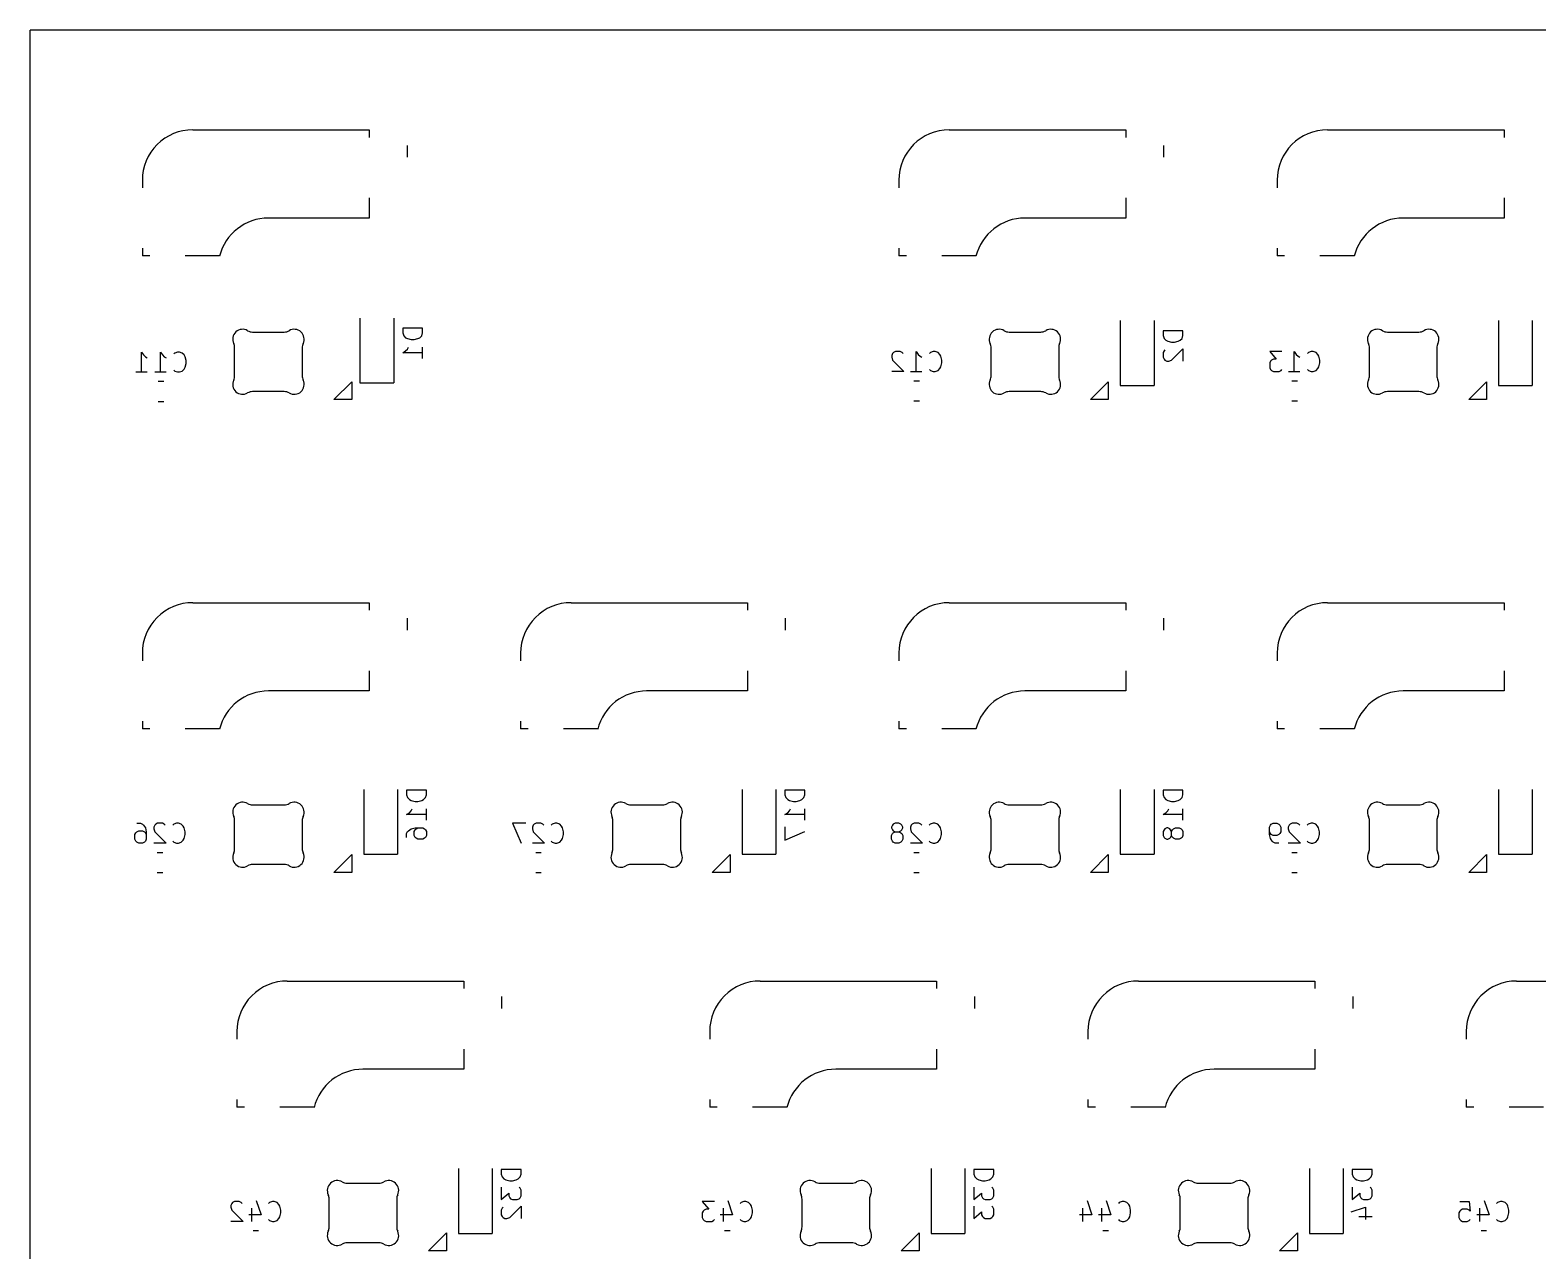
# Model space of a CAD drawing. Extents: x 28 to 361, y 5 to 129.
# Drawn here: x 27.6 to 103.6, y 67.9 to 129.4 of the extents above; entities that cross this region are included whole.
import ezdxf

# ---------------------------------------------------------------- set-up
doc = ezdxf.new("R2010")
doc.units = 0
doc.layers.get('0').update_dxf_attribs({"linetype": 'CONTINUOUS'})

msp = doc.modelspace()

# ---------------------------------------------------------------- linework, layer by layer
at = {"color": 7}
for points in [[(155.3166, 129.3586), (27.6196, 129.3571)], [(27.6196, 5.3446), (27.6196, 129.3571)], [(35.8096, 124.3421), (44.6996, 124.3421)], [(44.6996, 124.3421), (44.6996, 123.9611)], [(73.9096, 124.3421), (82.7996, 124.3421)], [(82.7996, 124.3421), (82.7996, 123.9611)], [(92.9596, 124.3421), (101.8496, 124.3421)], [(101.8496, 124.3421), (101.8496, 123.9611)], [(46.6196, 122.9571), (46.6196, 123.5571)], [(84.7196, 122.9571), (84.7196, 123.5571)], [(33.2696, 121.8021), (33.2696, 121.4211)], [(71.3696, 121.8021), (71.3696, 121.4211)], [(90.4196, 121.8021), (90.4196, 121.4211)], [(44.6996, 120.9131), (44.6996, 119.8971), (39.6196, 119.8971)], [(82.7996, 120.9131), (82.7996, 119.8971), (77.7196, 119.8971)], [(101.8496, 120.9131), (101.8496, 119.8971), (96.7696, 119.8971)], [(33.2696, 118.3731), (33.2696, 117.9921)], [(33.6506, 117.9921), (33.2696, 117.9921)], [(37.1554, 117.9921), (35.4286, 117.9921)], [(71.3696, 118.3731), (71.3696, 117.9921)], [(71.7506, 117.9921), (71.3696, 117.9921)], [(75.2554, 117.9921), (73.5286, 117.9921)], [(90.4196, 118.3731), (90.4196, 117.9921)], [(90.8006, 117.9921), (90.4196, 117.9921)], [(94.3054, 117.9921), (92.5786, 117.9921)], [(44.2306, 114.8606), (44.2306, 111.6006), (45.9306, 111.6006)], [(45.9306, 114.8606), (45.9306, 111.6006)], [(82.5241, 114.7306), (82.5241, 111.4706), (84.2241, 111.4706)], [(84.2241, 114.7306), (84.2241, 111.4706)], [(101.5741, 114.7306), (101.5741, 111.4706), (103.2741, 111.4706)], [(103.2741, 114.7306), (103.2741, 111.4706)], [(38.8251, 114.1581), (40.414, 114.1581)], [(76.9251, 114.1581), (78.514, 114.1581)], [(95.9751, 114.1581), (97.564, 114.1581)], [(33.2332, 112.1474), (33.2332, 113.1474), (33.3284, 113.0045), (33.4237, 112.9093), (33.5189, 112.8617)], [(34.1856, 112.1474), (34.1856, 113.1474), (34.2808, 113.0045), (34.376, 112.9093), (34.4713, 112.8617)], [(34.8522, 112.2426), (34.8998, 112.195), (35.0427, 112.1474), (35.1379, 112.1474), (35.2808, 112.195), (35.376, 112.2902), (35.4237, 112.3855), (35.4713, 112.576), (35.4713, 112.7188), (35.4237, 112.9093), (35.376, 113.0045), (35.2808, 113.0998), (35.1379, 113.1474), (35.0427, 113.1474), (34.8998, 113.0998), (34.8522, 113.0521)], [(37.9196, 111.9553), (37.9196, 113.3609)], [(41.3196, 113.3609), (41.3196, 111.9553)], [(47.3854, 113.1106), (46.3854, 113.1106), (46.5282, 113.2058), (46.6235, 113.3011), (46.6711, 113.3963)], [(47.3854, 112.8249), (47.3854, 113.3963)], [(71.5811, 113.0775), (71.5335, 113.1252), (71.4382, 113.1728), (71.2001, 113.1728), (71.1049, 113.1252), (71.0573, 113.0775), (71.0097, 112.9823), (71.0097, 112.8871), (71.0573, 112.7442), (71.6287, 112.1728), (71.0097, 112.1728)], [(72.2478, 112.1728), (72.2478, 113.1728), (72.343, 113.0299), (72.4382, 112.9347), (72.5335, 112.8871)], [(72.9144, 112.268), (72.962, 112.2204), (73.1049, 112.1728), (73.2001, 112.1728), (73.343, 112.2204), (73.4382, 112.3156), (73.4859, 112.4109), (73.5335, 112.6014), (73.5335, 112.7442), (73.4859, 112.9347), (73.4382, 113.0299), (73.343, 113.1252), (73.2001, 113.1728), (73.1049, 113.1728), (72.962, 113.1252), (72.9144, 113.0775)], [(76.0196, 111.9553), (76.0196, 113.3609)], [(79.4196, 113.3609), (79.4196, 111.9553)], [(84.7741, 113.2663), (84.7265, 113.2187), (84.6789, 113.1235), (84.6789, 112.8854), (84.7265, 112.7901), (84.7741, 112.7425), (84.8694, 112.6949), (84.9646, 112.6949), (85.1075, 112.7425), (85.6789, 113.3139), (85.6789, 112.6949)], [(90.6657, 113.1728), (90.0467, 113.1728), (90.38, 112.7918), (90.2371, 112.7918), (90.1419, 112.7442), (90.0943, 112.6966), (90.0467, 112.6014), (90.0467, 112.3633), (90.0943, 112.268), (90.1419, 112.2204), (90.2371, 112.1728), (90.5229, 112.1728), (90.6181, 112.2204), (90.6657, 112.268)], [(91.2848, 112.1728), (91.2848, 113.1728), (91.38, 113.0299), (91.4752, 112.9347), (91.5705, 112.8871)], [(91.9514, 112.268), (91.999, 112.2204), (92.1419, 112.1728), (92.2371, 112.1728), (92.38, 112.2204), (92.4752, 112.3156), (92.5229, 112.4109), (92.5705, 112.6014), (92.5705, 112.7442), (92.5229, 112.9347), (92.4752, 113.0299), (92.38, 113.1252), (92.2371, 113.1728), (92.1419, 113.1728), (91.999, 113.1252), (91.9514, 113.0775)], [(95.0696, 111.9553), (95.0696, 113.3609)], [(98.4696, 113.3609), (98.4696, 111.9553)], [(32.9475, 112.1474), (33.5189, 112.1474)], [(33.8998, 112.1474), (34.4713, 112.1474)], [(34.0688, 111.6822), (34.3499, 111.6822)], [(71.962, 112.1728), (72.5335, 112.1728)], [(72.131, 111.7076), (72.4121, 111.7076)], [(90.999, 112.1728), (91.5705, 112.1728)], [(91.168, 111.7076), (91.4491, 111.7076)], [(40.414, 111.1581), (38.8251, 111.1581)], [(78.514, 111.1581), (76.9251, 111.1581)], [(97.564, 111.1581), (95.9751, 111.1581)], [(34.0688, 110.6622), (34.3499, 110.6622)], [(72.131, 110.6876), (72.4121, 110.6876)], [(91.168, 110.6876), (91.4491, 110.6876)], [(35.8096, 100.5296), (44.6996, 100.5296)], [(44.6996, 100.5296), (44.6996, 100.1486)], [(54.8596, 100.5296), (63.7496, 100.5296)], [(63.7496, 100.5296), (63.7496, 100.1486)], [(73.9096, 100.5296), (82.7996, 100.5296)], [(82.7996, 100.5296), (82.7996, 100.1486)], [(92.9596, 100.5296), (101.8496, 100.5296)], [(101.8496, 100.5296), (101.8496, 100.1486)], [(46.6196, 99.1446), (46.6196, 99.7446)], [(65.6696, 99.1446), (65.6696, 99.7446)], [(84.7196, 99.1446), (84.7196, 99.7446)], [(33.2696, 97.9896), (33.2696, 97.6086)], [(52.3196, 97.9896), (52.3196, 97.6086)], [(71.3696, 97.9896), (71.3696, 97.6086)], [(90.4196, 97.9896), (90.4196, 97.6086)], [(44.6996, 97.1006), (44.6996, 96.0846), (39.6196, 96.0846)], [(63.7496, 97.1006), (63.7496, 96.0846), (58.6696, 96.0846)], [(82.7996, 97.1006), (82.7996, 96.0846), (77.7196, 96.0846)], [(101.8496, 97.1006), (101.8496, 96.0846), (96.7696, 96.0846)], [(33.2696, 94.5606), (33.2696, 94.1796)], [(33.6506, 94.1796), (33.2696, 94.1796)], [(37.1554, 94.1796), (35.4286, 94.1796)], [(52.3196, 94.5606), (52.3196, 94.1796)], [(52.7006, 94.1796), (52.3196, 94.1796)], [(56.2054, 94.1796), (54.4786, 94.1796)], [(71.3696, 94.5606), (71.3696, 94.1796)], [(71.7506, 94.1796), (71.3696, 94.1796)], [(75.2554, 94.1796), (73.5286, 94.1796)], [(90.4196, 94.5606), (90.4196, 94.1796)], [(90.8006, 94.1796), (90.4196, 94.1796)], [(94.3054, 94.1796), (92.5786, 94.1796)], [(44.4241, 91.1306), (44.4241, 87.8706), (46.1241, 87.8706)], [(46.1241, 91.1306), (46.1241, 87.8706)], [(63.4741, 91.1306), (63.4741, 87.8706), (65.1741, 87.8706)], [(65.1741, 91.1306), (65.1741, 87.8706)], [(82.5241, 91.1306), (82.5241, 87.8706), (84.2241, 87.8706)], [(84.2241, 91.1306), (84.2241, 87.8706)], [(101.5741, 91.1306), (101.5741, 87.8706), (103.2741, 87.8706)], [(103.2741, 91.1306), (103.2741, 87.8706)], [(38.8251, 90.3456), (40.414, 90.3456)], [(47.5789, 89.8568), (46.5789, 89.8568), (46.7217, 89.952), (46.817, 90.0473), (46.8646, 90.1425)], [(47.5789, 89.5711), (47.5789, 90.1425)], [(57.8751, 90.3456), (59.464, 90.3456)], [(66.6289, 89.8568), (65.6289, 89.8568), (65.7717, 89.952), (65.867, 90.0473), (65.9146, 90.1425)], [(66.6289, 89.5711), (66.6289, 90.1425)], [(76.9251, 90.3456), (78.514, 90.3456)], [(85.6789, 89.8568), (84.6789, 89.8568), (84.8217, 89.952), (84.917, 90.0473), (84.9646, 90.1425)], [(85.6789, 89.5711), (85.6789, 90.1425)], [(95.9751, 90.3456), (97.564, 90.3456)], [(32.9919, 89.4238), (33.1824, 89.4238), (33.2776, 89.3762), (33.3252, 89.3285), (33.4205, 89.1857), (33.4681, 88.9952), (33.4681, 88.6143), (33.4205, 88.519), (33.3729, 88.4714), (33.2776, 88.4238), (33.0871, 88.4238), (32.9919, 88.4714), (32.9443, 88.519), (32.8967, 88.6143), (32.8967, 88.8524), (32.9443, 88.9476), (32.9919, 88.9952), (33.0871, 89.0428), (33.2776, 89.0428), (33.3729, 88.9952), (33.4205, 88.9476), (33.4681, 88.8524)], [(34.4205, 89.3285), (34.3729, 89.3762), (34.2776, 89.4238), (34.0395, 89.4238), (33.9443, 89.3762), (33.8967, 89.3285), (33.849, 89.2333), (33.849, 89.1381), (33.8967, 88.9952), (34.4681, 88.4238), (33.849, 88.4238)], [(34.8014, 88.519), (34.849, 88.4714), (34.9919, 88.4238), (35.0871, 88.4238), (35.23, 88.4714), (35.3252, 88.5666), (35.3729, 88.6619), (35.4205, 88.8524), (35.4205, 88.9952), (35.3729, 89.1857), (35.3252, 89.2809), (35.23, 89.3762), (35.0871, 89.4238), (34.9919, 89.4238), (34.849, 89.3762), (34.8014, 89.3285)], [(37.9196, 88.1428), (37.9196, 89.5484)], [(41.3196, 89.5484), (41.3196, 88.1428)], [(46.5789, 88.7139), (46.5789, 88.9044), (46.6265, 88.9996), (46.6741, 89.0473), (46.817, 89.1425), (47.0075, 89.1901), (47.3884, 89.1901), (47.4836, 89.1425), (47.5313, 89.0949), (47.5789, 88.9996), (47.5789, 88.8092), (47.5313, 88.7139), (47.4836, 88.6663), (47.3884, 88.6187), (47.1503, 88.6187), (47.0551, 88.6663), (47.0075, 88.7139), (46.9598, 88.8092), (46.9598, 88.9996), (47.0075, 89.0949), (47.0551, 89.1425), (47.1503, 89.1901)], [(52.5787, 89.4238), (51.912, 89.4238), (52.3406, 88.4238)], [(53.4835, 89.3285), (53.4359, 89.3762), (53.3406, 89.4238), (53.1025, 89.4238), (53.0073, 89.3762), (52.9597, 89.3285), (52.912, 89.2333), (52.912, 89.1381), (52.9597, 88.9952), (53.5311, 88.4238), (52.912, 88.4238)], [(53.8644, 88.519), (53.912, 88.4714), (54.0549, 88.4238), (54.1501, 88.4238), (54.293, 88.4714), (54.3882, 88.5666), (54.4359, 88.6619), (54.4835, 88.8524), (54.4835, 88.9952), (54.4359, 89.1857), (54.3882, 89.2809), (54.293, 89.3762), (54.1501, 89.4238), (54.0549, 89.4238), (53.912, 89.3762), (53.8644, 89.3285)], [(56.9696, 88.1428), (56.9696, 89.5484)], [(60.3696, 89.5484), (60.3696, 88.1428)], [(65.6289, 89.2377), (65.6289, 88.5711), (66.6289, 88.9996)], [(71.3776, 88.9952), (71.4729, 89.0428), (71.5205, 89.0904), (71.5681, 89.1857), (71.5681, 89.2333), (71.5205, 89.3285), (71.4729, 89.3762), (71.3776, 89.4238), (71.1871, 89.4238), (71.0919, 89.3762), (71.0443, 89.3285), (70.9967, 89.2333), (70.9967, 89.1857), (71.0443, 89.0904), (71.0919, 89.0428), (71.1871, 88.9952), (71.3776, 88.9952), (71.4729, 88.9476), (71.5205, 88.9), (71.5681, 88.8047), (71.5681, 88.6143), (71.5205, 88.519), (71.4729, 88.4714), (71.3776, 88.4238), (71.1871, 88.4238), (71.0919, 88.4714), (71.0443, 88.519), (70.9967, 88.6143), (70.9967, 88.8047), (71.0443, 88.9), (71.0919, 88.9476), (71.1871, 88.9952)], [(72.5205, 89.3285), (72.4729, 89.3762), (72.3776, 89.4238), (72.1395, 89.4238), (72.0443, 89.3762), (71.9967, 89.3285), (71.949, 89.2333), (71.949, 89.1381), (71.9967, 88.9952), (72.5681, 88.4238), (71.949, 88.4238)], [(72.9014, 88.519), (72.949, 88.4714), (73.0919, 88.4238), (73.1871, 88.4238), (73.33, 88.4714), (73.4252, 88.5666), (73.4729, 88.6619), (73.5205, 88.8524), (73.5205, 88.9952), (73.4729, 89.1857), (73.4252, 89.2809), (73.33, 89.3762), (73.1871, 89.4238), (73.0919, 89.4238), (72.949, 89.3762), (72.9014, 89.3285)], [(76.0196, 88.1428), (76.0196, 89.5484)], [(79.4196, 89.5484), (79.4196, 88.1428)], [(85.1075, 88.9996), (85.0598, 89.0949), (85.0122, 89.1425), (84.917, 89.1901), (84.8694, 89.1901), (84.7741, 89.1425), (84.7265, 89.0949), (84.6789, 88.9996), (84.6789, 88.8092), (84.7265, 88.7139), (84.7741, 88.6663), (84.8694, 88.6187), (84.917, 88.6187), (85.0122, 88.6663), (85.0598, 88.7139), (85.1075, 88.8092), (85.1075, 88.9996), (85.1551, 89.0949), (85.2027, 89.1425), (85.2979, 89.1901), (85.4884, 89.1901), (85.5836, 89.1425), (85.6313, 89.0949), (85.6789, 88.9996), (85.6789, 88.8092), (85.6313, 88.7139), (85.5836, 88.6663), (85.4884, 88.6187), (85.2979, 88.6187), (85.2027, 88.6663), (85.1551, 88.7139), (85.1075, 88.8092)], [(90.5099, 88.4238), (90.3194, 88.4238), (90.2241, 88.4714), (90.1765, 88.519), (90.0813, 88.6619), (90.0337, 88.8524), (90.0337, 89.2333), (90.0813, 89.3285), (90.1289, 89.3762), (90.2241, 89.4238), (90.4146, 89.4238), (90.5099, 89.3762), (90.5575, 89.3285), (90.6051, 89.2333), (90.6051, 88.9952), (90.5575, 88.9), (90.5099, 88.8524), (90.4146, 88.8047), (90.2241, 88.8047), (90.1289, 88.8524), (90.0813, 88.9), (90.0337, 88.9952)], [(91.5575, 89.3285), (91.5099, 89.3762), (91.4146, 89.4238), (91.1765, 89.4238), (91.0813, 89.3762), (91.0337, 89.3285), (90.986, 89.2333), (90.986, 89.1381), (91.0337, 88.9952), (91.6051, 88.4238), (90.986, 88.4238)], [(91.9384, 88.519), (91.986, 88.4714), (92.1289, 88.4238), (92.2241, 88.4238), (92.367, 88.4714), (92.4622, 88.5666), (92.5099, 88.6619), (92.5575, 88.8524), (92.5575, 88.9952), (92.5099, 89.1857), (92.4622, 89.2809), (92.367, 89.3762), (92.2241, 89.4238), (92.1289, 89.4238), (91.986, 89.3762), (91.9384, 89.3285)], [(95.0696, 88.1428), (95.0696, 89.5484)], [(98.4696, 89.5484), (98.4696, 88.1428)], [(34.018, 87.9586), (34.2991, 87.9586)], [(40.414, 87.3456), (38.8251, 87.3456)], [(53.081, 87.9586), (53.3621, 87.9586)], [(59.464, 87.3456), (57.8751, 87.3456)], [(72.118, 87.9586), (72.3991, 87.9586)], [(78.514, 87.3456), (76.9251, 87.3456)], [(91.155, 87.9586), (91.4361, 87.9586)], [(97.564, 87.3456), (95.9751, 87.3456)], [(34.018, 86.9386), (34.2991, 86.9386)], [(53.081, 86.9386), (53.3621, 86.9386)], [(72.118, 86.9386), (72.3991, 86.9386)], [(91.155, 86.9386), (91.4361, 86.9386)], [(40.5721, 81.4796), (49.4621, 81.4796)], [(49.4621, 81.4796), (49.4621, 81.0986)], [(64.3846, 81.4796), (73.2746, 81.4796)], [(73.2746, 81.4796), (73.2746, 81.0986)], [(83.4346, 81.4796), (92.3246, 81.4796)], [(92.3246, 81.4796), (92.3246, 81.0986)], [(102.4846, 81.4796), (111.3746, 81.4796)], [(51.3821, 80.0946), (51.3821, 80.6946)], [(75.1946, 80.0946), (75.1946, 80.6946)], [(94.2446, 80.0946), (94.2446, 80.6946)], [(38.0321, 78.9396), (38.0321, 78.5586)], [(61.8446, 78.9396), (61.8446, 78.5586)], [(80.8946, 78.9396), (80.8946, 78.5586)], [(99.9446, 78.9396), (99.9446, 78.5586)], [(49.4621, 78.0506), (49.4621, 77.0346), (44.3821, 77.0346)], [(73.2746, 78.0506), (73.2746, 77.0346), (68.1946, 77.0346)], [(92.3246, 78.0506), (92.3246, 77.0346), (87.2446, 77.0346)], [(38.0321, 75.5106), (38.0321, 75.1296)], [(61.8446, 75.5106), (61.8446, 75.1296)], [(80.8946, 75.5106), (80.8946, 75.1296)], [(99.9446, 75.5106), (99.9446, 75.1296)], [(38.4131, 75.1296), (38.0321, 75.1296)], [(41.9179, 75.1296), (40.1911, 75.1296)], [(62.2256, 75.1296), (61.8446, 75.1296)], [(65.7304, 75.1296), (64.0036, 75.1296)], [(81.2756, 75.1296), (80.8946, 75.1296)], [(84.7804, 75.1296), (83.0536, 75.1296)], [(100.3256, 75.1296), (99.9446, 75.1296)], [(103.8304, 75.1296), (102.1036, 75.1296)], [(49.1866, 72.0306), (49.1866, 68.7706), (50.8866, 68.7706)], [(50.8866, 72.0306), (50.8866, 68.7706)], [(72.9991, 72.0306), (72.9991, 68.7706), (74.6991, 68.7706)], [(74.6991, 72.0306), (74.6991, 68.7706)], [(92.0491, 72.0306), (92.0491, 68.7706), (93.7491, 68.7706)], [(93.7491, 72.0306), (93.7491, 68.7706)], [(43.5876, 71.2956), (45.1765, 71.2956)], [(51.3414, 71.0901), (51.3414, 70.4711), (51.7223, 70.8044), (51.7223, 70.6616), (51.77, 70.5663), (51.8176, 70.5187), (51.9128, 70.4711), (52.1509, 70.4711), (52.2461, 70.5187), (52.2938, 70.5663), (52.3414, 70.6616), (52.3414, 70.9473), (52.2938, 71.0425), (52.2461, 71.0901)], [(67.4001, 71.2956), (68.989, 71.2956)], [(75.1539, 71.0901), (75.1539, 70.4711), (75.5348, 70.8044), (75.5348, 70.6616), (75.5825, 70.5663), (75.6301, 70.5187), (75.7253, 70.4711), (75.9634, 70.4711), (76.0586, 70.5187), (76.1063, 70.5663), (76.1539, 70.6616), (76.1539, 70.9473), (76.1063, 71.0425), (76.0586, 71.0901)], [(86.4501, 71.2956), (88.039, 71.2956)], [(94.2039, 71.0901), (94.2039, 70.4711), (94.5848, 70.8044), (94.5848, 70.6616), (94.6325, 70.5663), (94.6801, 70.5187), (94.7753, 70.4711), (95.0134, 70.4711), (95.1086, 70.5187), (95.1563, 70.5663), (95.2039, 70.6616), (95.2039, 70.9473), (95.1563, 71.0425), (95.1086, 71.0901)], [(38.2941, 70.2785), (38.2465, 70.3262), (38.1512, 70.3738), (37.9131, 70.3738), (37.8179, 70.3262), (37.7703, 70.2785), (37.7227, 70.1833), (37.7227, 70.0881), (37.7703, 69.9452), (38.3417, 69.3738), (37.7227, 69.3738)], [(39.0084, 70.4214), (39.2465, 69.7071), (38.6274, 69.7071)], [(38.7703, 70.0404), (38.7703, 69.3738)], [(39.6274, 69.469), (39.675, 69.4214), (39.8179, 69.3738), (39.9131, 69.3738), (40.056, 69.4214), (40.1512, 69.5166), (40.1989, 69.6119), (40.2465, 69.8024), (40.2465, 69.9452), (40.1989, 70.1357), (40.1512, 70.2309), (40.056, 70.3262), (39.9131, 70.3738), (39.8179, 70.3738), (39.675, 70.3262), (39.6274, 70.2785)], [(42.6821, 69.0928), (42.6821, 70.4984)], [(46.0821, 70.4984), (46.0821, 69.0928)], [(51.4366, 70.0901), (51.389, 70.0425), (51.3414, 69.9473), (51.3414, 69.7092), (51.389, 69.6139), (51.4366, 69.5663), (51.5319, 69.5187), (51.6271, 69.5187), (51.77, 69.5663), (52.3414, 70.1377), (52.3414, 69.5187)], [(62.0907, 70.3738), (61.4717, 70.3738), (61.805, 69.9928), (61.6621, 69.9928), (61.5669, 69.9452), (61.5193, 69.8976), (61.4717, 69.8024), (61.4717, 69.5643), (61.5193, 69.469), (61.5669, 69.4214), (61.6621, 69.3738), (61.9479, 69.3738), (62.0431, 69.4214), (62.0907, 69.469)], [(62.7574, 70.4214), (62.9955, 69.7071), (62.3764, 69.7071)], [(62.5193, 70.0404), (62.5193, 69.3738)], [(63.3764, 69.469), (63.424, 69.4214), (63.5669, 69.3738), (63.6621, 69.3738), (63.805, 69.4214), (63.9002, 69.5166), (63.9479, 69.6119), (63.9955, 69.8024), (63.9955, 69.9452), (63.9479, 70.1357), (63.9002, 70.2309), (63.805, 70.3262), (63.6621, 70.3738), (63.5669, 70.3738), (63.424, 70.3262), (63.3764, 70.2785)], [(66.4946, 69.0928), (66.4946, 70.4984)], [(69.8946, 70.4984), (69.8946, 69.0928)], [(75.1539, 70.1377), (75.1539, 69.5187), (75.5348, 69.852), (75.5348, 69.7092), (75.5825, 69.6139), (75.6301, 69.5663), (75.7253, 69.5187), (75.9634, 69.5187), (76.0586, 69.5663), (76.1063, 69.6139), (76.1539, 69.7092), (76.1539, 69.9949), (76.1063, 70.0901), (76.0586, 70.1377)], [(80.855, 70.4214), (81.0931, 69.7071), (80.474, 69.7071)], [(80.6169, 70.0404), (80.6169, 69.3738)], [(81.8074, 70.4214), (82.0455, 69.7071), (81.4264, 69.7071)], [(81.5693, 70.0404), (81.5693, 69.3738)], [(82.4264, 69.469), (82.474, 69.4214), (82.6169, 69.3738), (82.7121, 69.3738), (82.855, 69.4214), (82.9502, 69.5166), (82.9979, 69.6119), (83.0455, 69.8024), (83.0455, 69.9452), (82.9979, 70.1357), (82.9502, 70.2309), (82.855, 70.3262), (82.7121, 70.3738), (82.6169, 70.3738), (82.474, 70.3262), (82.4264, 70.2785)], [(85.5446, 69.0928), (85.5446, 70.4984)], [(88.9446, 70.4984), (88.9446, 69.0928)], [(94.1563, 69.852), (94.8706, 70.0901), (94.8706, 69.4711)], [(99.6193, 70.3738), (100.0955, 70.3738), (100.1431, 69.8976), (100.0955, 69.9452), (100.0002, 69.9928), (99.7621, 69.9928), (99.6669, 69.9452), (99.6193, 69.8976), (99.5717, 69.8024), (99.5717, 69.5643), (99.6193, 69.469), (99.6669, 69.4214), (99.7621, 69.3738), (100.0002, 69.3738), (100.0955, 69.4214), (100.1431, 69.469)], [(100.8574, 70.4214), (101.0955, 69.7071), (100.4764, 69.7071)], [(100.6193, 70.0404), (100.6193, 69.3738)], [(101.4764, 69.469), (101.524, 69.4214), (101.6669, 69.3738), (101.7621, 69.3738), (101.905, 69.4214), (102.0002, 69.5166), (102.0479, 69.6119), (102.0955, 69.8024), (102.0955, 69.9452), (102.0479, 70.1357), (102.0002, 70.2309), (101.905, 70.3262), (101.7621, 70.3738), (101.6669, 70.3738), (101.524, 70.3262), (101.4764, 70.2785)], [(94.5372, 69.6139), (95.2039, 69.6139)], [(38.844, 68.9086), (39.1251, 68.9086)], [(62.593, 68.9086), (62.8741, 68.9086)], [(81.643, 68.9086), (81.9241, 68.9086)], [(100.693, 68.9086), (100.9741, 68.9086)], [(45.1765, 68.2956), (43.5876, 68.2956)], [(68.989, 68.2956), (67.4001, 68.2956)], [(88.039, 68.2956), (86.4501, 68.2956)]]:
    msp.add_lwpolyline(points, dxfattribs=at)
for points in [[(47.3854, 114.3487), (46.3854, 114.3487), (46.3854, 114.1106), (46.433, 113.9677), (46.5282, 113.8725), (46.6235, 113.8249), (46.814, 113.7773), (46.9568, 113.7773), (47.1473, 113.8249), (47.2425, 113.8725), (47.3378, 113.9677), (47.3854, 114.1106)], [(85.6789, 114.2187), (84.6789, 114.2187), (84.6789, 113.9806), (84.7265, 113.8377), (84.8217, 113.7425), (84.917, 113.6949), (85.1075, 113.6473), (85.2503, 113.6473), (85.4408, 113.6949), (85.536, 113.7425), (85.6313, 113.8377), (85.6789, 113.9806)], [(43.8196, 110.7581), (42.9196, 110.7581), (43.8196, 111.6581)], [(81.9196, 110.7581), (81.0196, 110.7581), (81.9196, 111.6581)], [(100.9696, 110.7581), (100.0696, 110.7581), (100.9696, 111.6581)], [(47.5789, 91.0949), (46.5789, 91.0949), (46.5789, 90.8568), (46.6265, 90.7139), (46.7217, 90.6187), (46.817, 90.5711), (47.0075, 90.5235), (47.1503, 90.5235), (47.3408, 90.5711), (47.436, 90.6187), (47.5313, 90.7139), (47.5789, 90.8568)], [(66.6289, 91.0949), (65.6289, 91.0949), (65.6289, 90.8568), (65.6765, 90.7139), (65.7717, 90.6187), (65.867, 90.5711), (66.0575, 90.5235), (66.2003, 90.5235), (66.3908, 90.5711), (66.486, 90.6187), (66.5813, 90.7139), (66.6289, 90.8568)], [(85.6789, 91.0949), (84.6789, 91.0949), (84.6789, 90.8568), (84.7265, 90.7139), (84.8217, 90.6187), (84.917, 90.5711), (85.1075, 90.5235), (85.2503, 90.5235), (85.4408, 90.5711), (85.536, 90.6187), (85.6313, 90.7139), (85.6789, 90.8568)], [(43.8196, 86.9456), (42.9196, 86.9456), (43.8196, 87.8456)], [(62.8696, 86.9456), (61.9696, 86.9456), (62.8696, 87.8456)], [(81.9196, 86.9456), (81.0196, 86.9456), (81.9196, 87.8456)], [(100.9696, 86.9456), (100.0696, 86.9456), (100.9696, 87.8456)], [(52.3414, 71.9949), (51.3414, 71.9949), (51.3414, 71.7568), (51.389, 71.6139), (51.4842, 71.5187), (51.5795, 71.4711), (51.77, 71.4235), (51.9128, 71.4235), (52.1033, 71.4711), (52.1985, 71.5187), (52.2938, 71.6139), (52.3414, 71.7568)], [(76.1539, 71.9949), (75.1539, 71.9949), (75.1539, 71.7568), (75.2015, 71.6139), (75.2967, 71.5187), (75.392, 71.4711), (75.5825, 71.4235), (75.7253, 71.4235), (75.9158, 71.4711), (76.011, 71.5187), (76.1063, 71.6139), (76.1539, 71.7568)], [(95.2039, 71.9949), (94.2039, 71.9949), (94.2039, 71.7568), (94.2515, 71.6139), (94.3467, 71.5187), (94.442, 71.4711), (94.6325, 71.4235), (94.7753, 71.4235), (94.9658, 71.4711), (95.061, 71.5187), (95.1563, 71.6139), (95.2039, 71.7568)], [(48.5821, 67.8956), (47.6821, 67.8956), (48.5821, 68.7956)], [(72.3946, 67.8956), (71.4946, 67.8956), (72.3946, 68.7956)], [(91.4446, 67.8956), (90.5446, 67.8956), (91.4446, 68.7956)]]:
    msp.add_lwpolyline(points, close=True, dxfattribs=at)
for points in [[(35.8096, 124.3421), (35.13595, 124.3421), (34.489891, 124.074494), (34.013549, 123.598151)], [(73.9096, 124.3421), (72.506797, 124.3421), (71.3696, 123.204903), (71.3696, 121.8021)], [(92.9596, 124.3421), (91.556797, 124.3421), (90.4196, 123.204903), (90.4196, 121.8021)], [(34.013549, 123.598151), (33.537206, 123.121809), (33.2696, 122.47575), (33.2696, 121.8021)], [(39.6196, 119.8971), (38.45405, 119.897113), (37.438069, 119.103854), (37.1554, 117.9731)], [(77.7196, 119.8971), (76.55405, 119.897113), (75.538069, 119.103854), (75.2554, 117.9731)], [(96.7696, 119.8971), (95.60405, 119.897113), (94.588069, 119.103854), (94.3054, 117.9731)], [(37.98149, 114.162167), (37.819917, 114.013055), (37.77471, 113.775893), (37.8701, 113.5778)], [(38.5729, 114.2264), (38.383082, 114.337347), (38.143062, 114.311279), (37.98149, 114.162167)], [(38.5729, 114.2264), (38.649421, 114.181669), (38.736464, 114.158096), (38.8251, 114.1581)], [(40.414, 114.1581), (40.502666, 114.158107), (40.589738, 114.181678), (40.6663, 114.2264)], [(41.25771, 114.162167), (41.096138, 114.311279), (40.856118, 114.337347), (40.6663, 114.2264)], [(41.3691, 113.5778), (41.46449, 113.775893), (41.419283, 114.013055), (41.25771, 114.162167)], [(76.08149, 114.162167), (75.919917, 114.013055), (75.87471, 113.775893), (75.9701, 113.5778)], [(76.6729, 114.2264), (76.483082, 114.337347), (76.243062, 114.311279), (76.08149, 114.162167)], [(76.6729, 114.2264), (76.749421, 114.181669), (76.836464, 114.158096), (76.9251, 114.1581)], [(78.514, 114.1581), (78.602666, 114.158107), (78.689738, 114.181678), (78.7663, 114.2264)], [(79.35771, 114.162167), (79.196138, 114.311279), (78.956118, 114.337347), (78.7663, 114.2264)], [(79.4691, 113.5778), (79.56449, 113.775893), (79.519283, 114.013055), (79.35771, 114.162167)], [(95.13149, 114.162167), (94.969917, 114.013055), (94.92471, 113.775893), (95.0201, 113.5778)], [(95.7229, 114.2264), (95.533082, 114.337347), (95.293062, 114.311279), (95.13149, 114.162167)], [(95.7229, 114.2264), (95.799421, 114.181669), (95.886464, 114.158096), (95.9751, 114.1581)], [(97.564, 114.1581), (97.652666, 114.158107), (97.739738, 114.181678), (97.8163, 114.2264)], [(98.40771, 114.162167), (98.246138, 114.311279), (98.006118, 114.337347), (97.8163, 114.2264)], [(98.5191, 113.5778), (98.61449, 113.775893), (98.569283, 114.013055), (98.40771, 114.162167)], [(37.9196, 113.3609), (37.919623, 113.436003), (37.902703, 113.510143), (37.8701, 113.5778)], [(41.3691, 113.5778), (41.33653, 113.510132), (41.319612, 113.435999), (41.3196, 113.3609)], [(76.0196, 113.3609), (76.019623, 113.436003), (76.002703, 113.510143), (75.9701, 113.5778)], [(79.4691, 113.5778), (79.43653, 113.510132), (79.419612, 113.435999), (79.4196, 113.3609)], [(95.0696, 113.3609), (95.069623, 113.436003), (95.052703, 113.510143), (95.0201, 113.5778)], [(98.5191, 113.5778), (98.48653, 113.510132), (98.469612, 113.435999), (98.4696, 113.3609)], [(37.8701, 111.7384), (37.77471, 111.540307), (37.819917, 111.303145), (37.98149, 111.154033)], [(37.8701, 111.7384), (37.902667, 111.80607), (37.919585, 111.880202), (37.9196, 111.9553)], [(41.25771, 111.154033), (41.419283, 111.303145), (41.46449, 111.540307), (41.3691, 111.7384)], [(41.3196, 111.9553), (41.319588, 111.880198), (41.336507, 111.806061), (41.3691, 111.7384)], [(75.9701, 111.7384), (75.87471, 111.540307), (75.919917, 111.303145), (76.08149, 111.154033)], [(75.9701, 111.7384), (76.002667, 111.80607), (76.019585, 111.880202), (76.0196, 111.9553)], [(79.35771, 111.154033), (79.519283, 111.303145), (79.56449, 111.540307), (79.4691, 111.7384)], [(79.4196, 111.9553), (79.419588, 111.880198), (79.436507, 111.806061), (79.4691, 111.7384)], [(95.0201, 111.7384), (94.92471, 111.540307), (94.969917, 111.303145), (95.13149, 111.154033)], [(95.0201, 111.7384), (95.052667, 111.80607), (95.069585, 111.880202), (95.0696, 111.9553)], [(98.40771, 111.154033), (98.569283, 111.303145), (98.61449, 111.540307), (98.5191, 111.7384)], [(98.4696, 111.9553), (98.469588, 111.880198), (98.486507, 111.806061), (98.5191, 111.7384)], [(37.98149, 111.154033), (38.143062, 111.004921), (38.383082, 110.978853), (38.5729, 111.0898)], [(38.8251, 111.1581), (38.736463, 111.158109), (38.649419, 111.134536), (38.5729, 111.0898)], [(40.6663, 111.0898), (40.589749, 111.134548), (40.50267, 111.158122), (40.414, 111.1581)], [(40.6663, 111.0898), (40.856118, 110.978853), (41.096138, 111.004921), (41.25771, 111.154033)], [(76.08149, 111.154033), (76.243062, 111.004921), (76.483082, 110.978853), (76.6729, 111.0898)], [(76.9251, 111.1581), (76.836463, 111.158109), (76.749419, 111.134536), (76.6729, 111.0898)], [(78.7663, 111.0898), (78.689749, 111.134548), (78.60267, 111.158122), (78.514, 111.1581)], [(78.7663, 111.0898), (78.956118, 110.978853), (79.196138, 111.004921), (79.35771, 111.154033)], [(95.13149, 111.154033), (95.293062, 111.004921), (95.533082, 110.978853), (95.7229, 111.0898)], [(95.9751, 111.1581), (95.886463, 111.158109), (95.799419, 111.134536), (95.7229, 111.0898)], [(97.8163, 111.0898), (97.739749, 111.134548), (97.65267, 111.158122), (97.564, 111.1581)], [(97.8163, 111.0898), (98.006118, 110.978853), (98.246138, 111.004921), (98.40771, 111.154033)], [(35.8096, 100.5296), (35.13595, 100.5296), (34.489891, 100.261994), (34.013549, 99.785651)], [(54.8596, 100.5296), (54.18595, 100.5296), (53.539891, 100.261994), (53.063549, 99.785651)], [(73.9096, 100.5296), (72.506797, 100.5296), (71.3696, 99.392403), (71.3696, 97.9896)], [(92.9596, 100.5296), (91.556797, 100.5296), (90.4196, 99.392403), (90.4196, 97.9896)], [(34.013549, 99.785651), (33.537206, 99.309309), (33.2696, 98.66325), (33.2696, 97.9896)], [(53.063549, 99.785651), (52.587206, 99.309309), (52.3196, 98.66325), (52.3196, 97.9896)], [(39.6196, 96.0846), (38.45405, 96.084613), (37.438069, 95.291354), (37.1554, 94.1606)], [(58.6696, 96.0846), (57.50405, 96.084613), (56.488069, 95.291354), (56.2054, 94.1606)], [(77.7196, 96.0846), (76.55405, 96.084613), (75.538069, 95.291354), (75.2554, 94.1606)], [(96.7696, 96.0846), (95.60405, 96.084613), (94.588069, 95.291354), (94.3054, 94.1606)], [(38.5729, 90.4139), (38.383082, 90.524847), (38.143062, 90.498779), (37.98149, 90.349667)], [(38.5729, 90.4139), (38.649421, 90.369169), (38.736464, 90.345596), (38.8251, 90.3456)], [(40.414, 90.3456), (40.502666, 90.345607), (40.589738, 90.369178), (40.6663, 90.4139)], [(41.25771, 90.349667), (41.096138, 90.498779), (40.856118, 90.524847), (40.6663, 90.4139)], [(57.6229, 90.4139), (57.433082, 90.524847), (57.193062, 90.498779), (57.03149, 90.349667)], [(57.6229, 90.4139), (57.699421, 90.369169), (57.786464, 90.345596), (57.8751, 90.3456)], [(59.464, 90.3456), (59.552666, 90.345607), (59.639738, 90.369178), (59.7163, 90.4139)], [(60.30771, 90.349667), (60.146138, 90.498779), (59.906118, 90.524847), (59.7163, 90.4139)], [(76.6729, 90.4139), (76.483082, 90.524847), (76.243062, 90.498779), (76.08149, 90.349667)], [(76.6729, 90.4139), (76.749421, 90.369169), (76.836464, 90.345596), (76.9251, 90.3456)], [(78.514, 90.3456), (78.602666, 90.345607), (78.689738, 90.369178), (78.7663, 90.4139)], [(79.35771, 90.349667), (79.196138, 90.498779), (78.956118, 90.524847), (78.7663, 90.4139)], [(95.7229, 90.4139), (95.533082, 90.524847), (95.293062, 90.498779), (95.13149, 90.349667)], [(95.7229, 90.4139), (95.799421, 90.369169), (95.886464, 90.345596), (95.9751, 90.3456)], [(97.564, 90.3456), (97.652666, 90.345607), (97.739738, 90.369178), (97.8163, 90.4139)], [(98.40771, 90.349667), (98.246138, 90.498779), (98.006118, 90.524847), (97.8163, 90.4139)], [(37.98149, 90.349667), (37.819917, 90.200555), (37.77471, 89.963393), (37.8701, 89.7653)], [(37.9196, 89.5484), (37.919623, 89.623503), (37.902703, 89.697643), (37.8701, 89.7653)], [(41.3691, 89.7653), (41.46449, 89.963393), (41.419283, 90.200555), (41.25771, 90.349667)], [(41.3691, 89.7653), (41.33653, 89.697632), (41.319612, 89.623499), (41.3196, 89.5484)], [(57.03149, 90.349667), (56.869917, 90.200555), (56.82471, 89.963393), (56.9201, 89.7653)], [(56.9696, 89.5484), (56.969623, 89.623503), (56.952703, 89.697643), (56.9201, 89.7653)], [(60.4191, 89.7653), (60.51449, 89.963393), (60.469283, 90.200555), (60.30771, 90.349667)], [(60.4191, 89.7653), (60.38653, 89.697632), (60.369612, 89.623499), (60.3696, 89.5484)], [(76.08149, 90.349667), (75.919917, 90.200555), (75.87471, 89.963393), (75.9701, 89.7653)], [(76.0196, 89.5484), (76.019623, 89.623503), (76.002703, 89.697643), (75.9701, 89.7653)], [(79.4691, 89.7653), (79.56449, 89.963393), (79.519283, 90.200555), (79.35771, 90.349667)], [(79.4691, 89.7653), (79.43653, 89.697632), (79.419612, 89.623499), (79.4196, 89.5484)], [(95.13149, 90.349667), (94.969917, 90.200555), (94.92471, 89.963393), (95.0201, 89.7653)], [(95.0696, 89.5484), (95.069623, 89.623503), (95.052703, 89.697643), (95.0201, 89.7653)], [(98.5191, 89.7653), (98.61449, 89.963393), (98.569283, 90.200555), (98.40771, 90.349667)], [(98.5191, 89.7653), (98.48653, 89.697632), (98.469612, 89.623499), (98.4696, 89.5484)], [(37.8701, 87.9259), (37.902667, 87.99357), (37.919585, 88.067702), (37.9196, 88.1428)], [(41.3196, 88.1428), (41.319588, 88.067698), (41.336507, 87.993561), (41.3691, 87.9259)], [(56.9201, 87.9259), (56.952667, 87.99357), (56.969585, 88.067702), (56.9696, 88.1428)], [(60.3696, 88.1428), (60.369588, 88.067698), (60.386507, 87.993561), (60.4191, 87.9259)], [(75.9701, 87.9259), (76.002667, 87.99357), (76.019585, 88.067702), (76.0196, 88.1428)], [(79.4196, 88.1428), (79.419588, 88.067698), (79.436507, 87.993561), (79.4691, 87.9259)], [(95.0201, 87.9259), (95.052667, 87.99357), (95.069585, 88.067702), (95.0696, 88.1428)], [(98.4696, 88.1428), (98.469588, 88.067698), (98.486507, 87.993561), (98.5191, 87.9259)], [(37.8701, 87.9259), (37.77471, 87.727807), (37.819917, 87.490645), (37.98149, 87.341533)], [(37.98149, 87.341533), (38.143062, 87.192421), (38.383082, 87.166353), (38.5729, 87.2773)], [(38.8251, 87.3456), (38.736463, 87.345609), (38.649419, 87.322036), (38.5729, 87.2773)], [(40.6663, 87.2773), (40.589749, 87.322048), (40.50267, 87.345622), (40.414, 87.3456)], [(40.6663, 87.2773), (40.856118, 87.166353), (41.096138, 87.192421), (41.25771, 87.341533)], [(41.25771, 87.341533), (41.419283, 87.490645), (41.46449, 87.727807), (41.3691, 87.9259)], [(56.9201, 87.9259), (56.82471, 87.727807), (56.869917, 87.490645), (57.03149, 87.341533)], [(57.03149, 87.341533), (57.193062, 87.192421), (57.433082, 87.166353), (57.6229, 87.2773)], [(57.8751, 87.3456), (57.786463, 87.345609), (57.699419, 87.322036), (57.6229, 87.2773)], [(59.7163, 87.2773), (59.639749, 87.322048), (59.55267, 87.345622), (59.464, 87.3456)], [(59.7163, 87.2773), (59.906118, 87.166353), (60.146138, 87.192421), (60.30771, 87.341533)], [(60.30771, 87.341533), (60.469283, 87.490645), (60.51449, 87.727807), (60.4191, 87.9259)], [(75.9701, 87.9259), (75.87471, 87.727807), (75.919917, 87.490645), (76.08149, 87.341533)], [(76.08149, 87.341533), (76.243062, 87.192421), (76.483082, 87.166353), (76.6729, 87.2773)], [(76.9251, 87.3456), (76.836463, 87.345609), (76.749419, 87.322036), (76.6729, 87.2773)], [(78.7663, 87.2773), (78.689749, 87.322048), (78.60267, 87.345622), (78.514, 87.3456)], [(78.7663, 87.2773), (78.956118, 87.166353), (79.196138, 87.192421), (79.35771, 87.341533)], [(79.35771, 87.341533), (79.519283, 87.490645), (79.56449, 87.727807), (79.4691, 87.9259)], [(95.0201, 87.9259), (94.92471, 87.727807), (94.969917, 87.490645), (95.13149, 87.341533)], [(95.13149, 87.341533), (95.293062, 87.192421), (95.533082, 87.166353), (95.7229, 87.2773)], [(95.9751, 87.3456), (95.886463, 87.345609), (95.799419, 87.322036), (95.7229, 87.2773)], [(97.8163, 87.2773), (97.739749, 87.322048), (97.65267, 87.345622), (97.564, 87.3456)], [(97.8163, 87.2773), (98.006118, 87.166353), (98.246138, 87.192421), (98.40771, 87.341533)], [(98.40771, 87.341533), (98.569283, 87.490645), (98.61449, 87.727807), (98.5191, 87.9259)], [(40.5721, 81.4796), (39.89845, 81.4796), (39.252391, 81.211994), (38.776049, 80.735651)], [(64.3846, 81.4796), (63.71095, 81.4796), (63.064891, 81.211994), (62.588549, 80.735651)], [(83.4346, 81.4796), (82.76095, 81.4796), (82.114891, 81.211994), (81.638549, 80.735651)], [(102.4846, 81.4796), (101.81095, 81.4796), (101.164891, 81.211994), (100.688549, 80.735651)], [(38.776049, 80.735651), (38.299706, 80.259309), (38.0321, 79.61325), (38.0321, 78.9396)], [(62.588549, 80.735651), (62.112206, 80.259309), (61.8446, 79.61325), (61.8446, 78.9396)], [(81.638549, 80.735651), (81.162206, 80.259309), (80.8946, 79.61325), (80.8946, 78.9396)], [(100.688549, 80.735651), (100.212206, 80.259309), (99.9446, 79.61325), (99.9446, 78.9396)], [(44.3821, 77.0346), (43.21655, 77.034613), (42.200569, 76.241354), (41.9179, 75.1106)], [(68.1946, 77.0346), (67.02905, 77.034613), (66.013069, 76.241354), (65.7304, 75.1106)], [(87.2446, 77.0346), (86.07905, 77.034613), (85.063069, 76.241354), (84.7804, 75.1106)], [(43.3354, 71.3639), (43.145582, 71.474847), (42.905562, 71.448779), (42.74399, 71.299667)], [(46.02021, 71.299667), (45.858638, 71.448779), (45.618618, 71.474847), (45.4288, 71.3639)], [(67.1479, 71.3639), (66.958082, 71.474847), (66.718062, 71.448779), (66.55649, 71.299667)], [(69.83271, 71.299667), (69.671138, 71.448779), (69.431118, 71.474847), (69.2413, 71.3639)], [(86.1979, 71.3639), (86.008082, 71.474847), (85.768062, 71.448779), (85.60649, 71.299667)], [(88.88271, 71.299667), (88.721138, 71.448779), (88.481118, 71.474847), (88.2913, 71.3639)], [(42.74399, 71.299667), (42.582417, 71.150555), (42.53721, 70.913393), (42.6326, 70.7153)], [(42.6821, 70.4984), (42.682123, 70.573503), (42.665203, 70.647643), (42.6326, 70.7153)], [(43.3354, 71.3639), (43.411921, 71.319169), (43.498964, 71.295596), (43.5876, 71.2956)], [(45.1765, 71.2956), (45.265166, 71.295607), (45.352238, 71.319178), (45.4288, 71.3639)], [(46.1316, 70.7153), (46.22699, 70.913393), (46.181783, 71.150555), (46.02021, 71.299667)], [(46.1316, 70.7153), (46.09903, 70.647632), (46.082112, 70.573499), (46.0821, 70.4984)], [(66.55649, 71.299667), (66.394917, 71.150555), (66.34971, 70.913393), (66.4451, 70.7153)], [(66.4946, 70.4984), (66.494623, 70.573503), (66.477703, 70.647643), (66.4451, 70.7153)], [(67.1479, 71.3639), (67.224421, 71.319169), (67.311464, 71.295596), (67.4001, 71.2956)], [(68.989, 71.2956), (69.077666, 71.295607), (69.164738, 71.319178), (69.2413, 71.3639)], [(69.9441, 70.7153), (70.03949, 70.913393), (69.994283, 71.150555), (69.83271, 71.299667)], [(69.9441, 70.7153), (69.91153, 70.647632), (69.894612, 70.573499), (69.8946, 70.4984)], [(85.60649, 71.299667), (85.444917, 71.150555), (85.39971, 70.913393), (85.4951, 70.7153)], [(85.5446, 70.4984), (85.544623, 70.573503), (85.527703, 70.647643), (85.4951, 70.7153)], [(86.1979, 71.3639), (86.274421, 71.319169), (86.361464, 71.295596), (86.4501, 71.2956)], [(88.039, 71.2956), (88.127666, 71.295607), (88.214738, 71.319178), (88.2913, 71.3639)], [(88.9941, 70.7153), (89.08949, 70.913393), (89.044283, 71.150555), (88.88271, 71.299667)], [(88.9941, 70.7153), (88.96153, 70.647632), (88.944612, 70.573499), (88.9446, 70.4984)], [(42.6326, 68.8759), (42.53721, 68.677807), (42.582417, 68.440645), (42.74399, 68.291533)], [(42.6326, 68.8759), (42.665167, 68.94357), (42.682085, 69.017702), (42.6821, 69.0928)], [(46.02021, 68.291533), (46.181783, 68.440645), (46.22699, 68.677807), (46.1316, 68.8759)], [(46.0821, 69.0928), (46.082088, 69.017698), (46.099007, 68.943561), (46.1316, 68.8759)], [(66.4451, 68.8759), (66.34971, 68.677807), (66.394917, 68.440645), (66.55649, 68.291533)], [(66.4451, 68.8759), (66.477667, 68.94357), (66.494585, 69.017702), (66.4946, 69.0928)], [(69.83271, 68.291533), (69.994283, 68.440645), (70.03949, 68.677807), (69.9441, 68.8759)], [(69.8946, 69.0928), (69.894588, 69.017698), (69.911507, 68.943561), (69.9441, 68.8759)], [(85.4951, 68.8759), (85.39971, 68.677807), (85.444917, 68.440645), (85.60649, 68.291533)], [(85.4951, 68.8759), (85.527667, 68.94357), (85.544585, 69.017702), (85.5446, 69.0928)], [(88.88271, 68.291533), (89.044283, 68.440645), (89.08949, 68.677807), (88.9941, 68.8759)], [(88.9446, 69.0928), (88.944588, 69.017698), (88.961507, 68.943561), (88.9941, 68.8759)], [(42.74399, 68.291533), (42.905562, 68.142421), (43.145582, 68.116353), (43.3354, 68.2273)], [(43.5876, 68.2956), (43.498963, 68.295609), (43.411919, 68.272036), (43.3354, 68.2273)], [(45.4288, 68.2273), (45.352249, 68.272048), (45.26517, 68.295622), (45.1765, 68.2956)], [(45.4288, 68.2273), (45.618618, 68.116353), (45.858638, 68.142421), (46.02021, 68.291533)], [(66.55649, 68.291533), (66.718062, 68.142421), (66.958082, 68.116353), (67.1479, 68.2273)], [(67.4001, 68.2956), (67.311463, 68.295609), (67.224419, 68.272036), (67.1479, 68.2273)], [(69.2413, 68.2273), (69.164749, 68.272048), (69.07767, 68.295622), (68.989, 68.2956)], [(69.2413, 68.2273), (69.431118, 68.116353), (69.671138, 68.142421), (69.83271, 68.291533)], [(85.60649, 68.291533), (85.768062, 68.142421), (86.008082, 68.116353), (86.1979, 68.2273)], [(86.4501, 68.2956), (86.361463, 68.295609), (86.274419, 68.272036), (86.1979, 68.2273)], [(88.2913, 68.2273), (88.214749, 68.272048), (88.12767, 68.295622), (88.039, 68.2956)], [(88.2913, 68.2273), (88.481118, 68.116353), (88.721138, 68.142421), (88.88271, 68.291533)]]:
    msp.add_open_spline(points, degree=3, dxfattribs=at)

doc.saveas('drawing.dxf')
